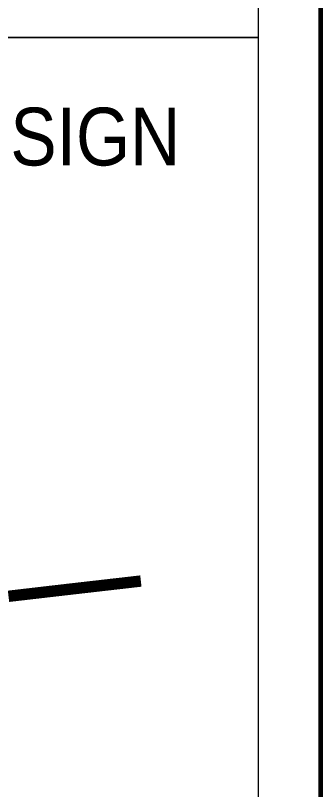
# Model space of a CAD drawing. Header units: millimetres. Extents: x 142758 to 365363, y -504867 to -415100.
# Drawn here: x 220625 to 221031, y -471406 to -470374 of the extents above; entities that cross this region are included whole.
import ezdxf
from ezdxf.enums import TextEntityAlignment as Align

# ---------------------------------------------------------------- set-up
doc = ezdxf.new("R2010")
doc.units = ezdxf.units.MM
doc.header["$LTSCALE"] = 20
doc.header["$MEASUREMENT"] = 0
doc.layers.add('Khungten_LCDI', color=7, linetype='Continuous')
for name, color, linetype, lineweight in [('LC ISO', 153, 'Continuous', 13), ('LC Net thay', 7, 'Continuous', 25), ('LC Text1', 3, 'Continuous', 20)]:
    doc.layers.add(name, color=color, linetype=linetype, lineweight=lineweight)
doc.styles.add('Khungten', font='VHAVAN.TTF', dxfattribs={"width": 0.9, "height": 5000})
doc.styles.add('Title', font='VHBLACK.TTF', dxfattribs={"width": 0.8})

# ---------------------------------------------------------------- blocks, each defined once
blk = doc.blocks.new('Mr. Giang')
at = {"layer": 'LC ISO', "const_width": 50}
blk.add_lwpolyline([(4408.1, 9.8), (4418.9, 11.1), (4429.6, 12.3), (4440.4, 13.6), (4451.2, 14.9), (4461.9, 16.1), (4472.7, 17.4), (4483.5, 18.6), (4494.2, 19.9), (4505, 21.1), (4515.8, 22.4), (4526.6, 23.6), (4537.3, 24.9), (4547.9, 26.1), (4558.9, 27.4), (4569.6, 28.7), (4580.4, 29.9), (4591.2, 31.2), (4601.9, 32.4), (4612.7, 33.6), (4623.5, 34.9), (4634.3, 36.1), (4645, 37.4), (4655.8, 38.6), (4666.6, 39.9), (4677.3, 41.1), (4688.1, 42.3), (4698.9, 43.6), (4709.7, 44.8), (4720.4, 46.1), (4731.2, 47.3), (4742, 48.5), (4752.7, 49.8), (4763.5, 51), (4774.3, 52.2), (4785, 53.5), (4795.8, 54.7), (4806.6, 55.9), (4817.4, 57.2), (4828.1, 58.4), (4838.9, 59.6), (4849.7, 60.9), (4860.4, 62.1), (4871.2, 63.3), (4882, 64.6), (4892.8, 65.8), (4903.5, 67), (4914.3, 68.2), (4925.1, 69.5), (4935.8, 70.7), (4946.6, 71.9), (4957.4, 73.2), (4968.2, 74.4), (4978.9, 75.6), (4989.7, 76.8)], dxfattribs=at)
blk = doc.blocks.new('Nha o can bo nhan vien Trung doan')
at = {"layer": 'Khungten_LCDI', "color": 5, "lineweight": 25}
blk.add_line((40600, -14650), (40600, 14650), dxfattribs=at)
at = {"layer": 'Khungten_LCDI', "color": 5, "lineweight": 60}
blk.add_lwpolyline([(0, -14650), (0, 14650), (40600, 14650), (40600, -14650)], close=True, dxfattribs=at)
at = {"layer": 'Khungten_LCDI', "color": 9, "lineweight": 15}
for points in [[(36750, 446.3), (40450, 446.3), (40450, 2437.2), (36750, 2437.2)], [(36750, -1521.9), (40450, -1521.9), (40450, 446.3), (36750, 446.3)]]:
    blk.add_lwpolyline(points, close=True, dxfattribs=at)
at = {"layer": 'LC ISO', "xscale": 0.5517597090018896, "yscale": 0.5517597090018896, "zscale": 0.5517597090018896}
blk.add_blockref('Mr. Giang', (37411.4, -913.2), dxfattribs=at)
at = {"color": 7, "style": 'Khungten', "width": 0.9}
blk.add_text('chñ nhiÖm thiÕt kÕ - chief of design', height=140, dxfattribs=at).set_placement((38565.6, 136.4), align=Align.CENTER)
at = {"color": 7, "style": 'Khungten', "width": 0.8}
for tag, p in [('REVISION', (39498.8, -10746.3)), ('NGAYHT', (39546.1, -11609.4))]:
    blk.add_attdef(tag, text='', height=200, dxfattribs=at).set_placement(p, align=Align.CENTER)
at = {"layer": 'LC Text1', "style": 'Title', "width": 1.485915}
for tag, p, p2 in [('TENBANVE1', (36912.7, -8885.8), (40339.1, -8885.8)), ('TENBANVE2', (36912.7, -9562.5), (40339.1, -9562.5))]:
    blk.add_attdef(tag, text='', height=250, dxfattribs=at).set_placement(p, p2, align=Align.FIT)
at = {"layer": 'LC Text1', "style": 'Title', "width": 0.7}
blk.add_attdef('SOBANVE', text='', height=250, dxfattribs=at).set_placement((39562, -13896.2), align=Align.CENTER)

msp = doc.modelspace()

# ---------------------------------------------------------------- block references
at = {"layer": 'LC Net thay', "xscale": 0.55, "yscale": 0.55, "zscale": 0.55}
msp.add_blockref('Nha o can bo nhan vien Trung doan', (198701.3, -470649.3), dxfattribs=at)

doc.saveas('drawing.dxf')
